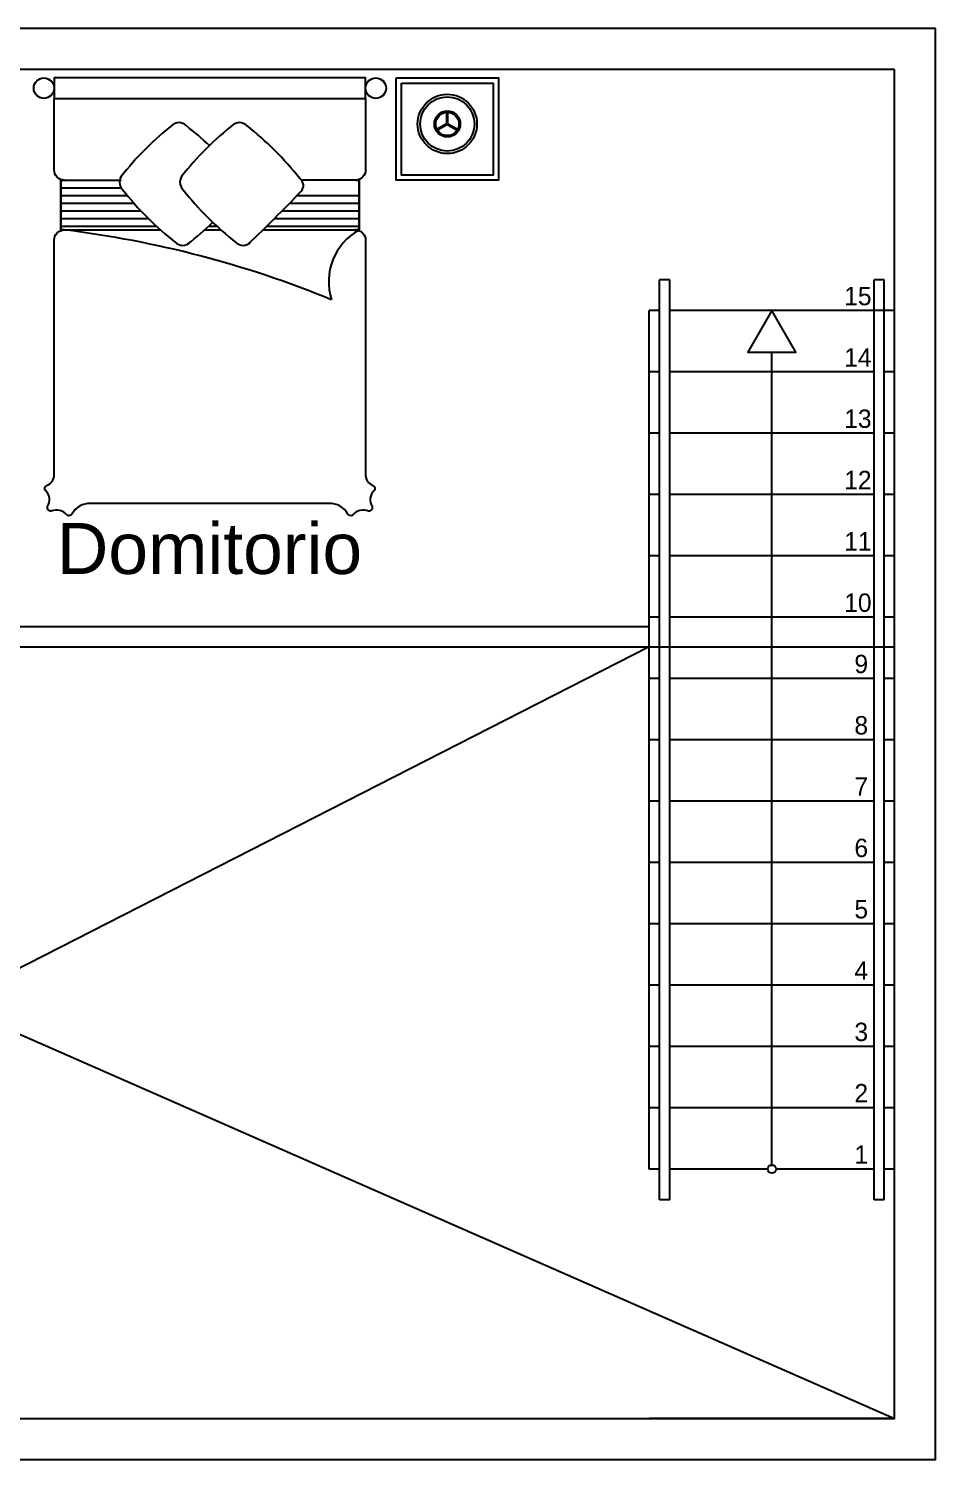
# Model space of a CAD drawing. Header units: millimetres. Extents: x 578 to 638.3, y 269.6 to 296.6.
# Drawn here: x 619.6 to 624.04, y 285.35 to 292.35 of the extents above; entities that cross this region are included whole.
import ezdxf

# ---------------------------------------------------------------- set-up
doc = ezdxf.new("R2010")
doc.units = ezdxf.units.MM
for name, color, linetype in [('Cotas', 2, 'Continuous'), ('E-LAMP', 181, 'Continuous'), ('FURNITURE', 161, 'Continuous'), ('FURNITURE2', 5, 'Continuous')]:
    doc.layers.add(name, color=color, linetype=linetype)
doc.styles.add('HELVECONDENSE', font='arial.ttf')

# ---------------------------------------------------------------- blocks, each defined once
blk = doc.blocks.new('A$C5D8408C8')
at = {"layer": 'E-LAMP', "color": 183}
for p, q in [((0.1438, 0.1477), (0.0888, 0.1159)), ((0.1466, 0.1428), (0.0917, 0.111)), ((0.1424, 0.1452), (0.1424, 0.2087)), ((0.1438, 0.1428), (0.1988, 0.111)), ((0.1466, 0.1477), (0.2016, 0.1159)), ((0.1481, 0.1452), (0.1481, 0.2087))]:
    blk.add_line(p, q, dxfattribs=at)
at = {"layer": 'E-LAMP', "color": 185}
for radius in [0.1452, 0.0569]:
    blk.add_circle((0.1452, 0.1452), radius, dxfattribs=at)
at = {"layer": 'E-LAMP'}
blk.add_circle((0.1452, 0.1452), 0.1327, dxfattribs=at)
at = {"layer": 'E-LAMP', "color": 184}
blk.add_circle((0.1452, 0.1452), 0.0635, dxfattribs=at)

msp = doc.modelspace()

# ---------------------------------------------------------------- linework, layer by layer
for p, q in [((622.7384, 291.1238), (622.6884, 291.1238)), ((622.6884, 286.6238), (622.6884, 291.1238)), ((622.7384, 286.6238), (622.7384, 291.1238)), ((623.7884, 291.1238), (623.7384, 291.1238)), ((623.7384, 286.6238), (623.7384, 291.1238)), ((623.7884, 286.6238), (623.7884, 291.1238)), ((622.6884, 290.9738), (622.6384, 290.9738)), ((622.6384, 286.7738), (622.6384, 290.9738)), ((623.8384, 290.9738), (622.7384, 290.9738)), ((623.8384, 286.7738), (623.8384, 290.9738)), ((623.2384, 286.7939), (623.2384, 290.7701)), ((622.6884, 290.6738), (622.6384, 290.6738)), ((623.7384, 290.6738), (622.7384, 290.6738)), ((623.8384, 290.6738), (623.7884, 290.6738)), ((622.6884, 290.3738), (622.6384, 290.3738)), ((623.7384, 290.3738), (622.7384, 290.3738)), ((623.8384, 290.3738), (623.7884, 290.3738)), ((622.6884, 290.0738), (622.6384, 290.0738)), ((623.7384, 290.0738), (622.7384, 290.0738)), ((623.8384, 290.0738), (623.7884, 290.0738)), ((622.6884, 289.7738), (622.6384, 289.7738)), ((623.7384, 289.7738), (622.7384, 289.7738)), ((623.8384, 289.7738), (623.7884, 289.7738)), ((623.8384, 289.3293), (623.8384, 289.6293)), ((622.6884, 289.4738), (622.6384, 289.4738)), ((623.7384, 289.4738), (622.7384, 289.4738)), ((623.8384, 289.4738), (623.7884, 289.4738)), ((617.6867, 289.4293), (622.6384, 289.4293)), ((615.2384, 289.3293), (622.638, 289.3293)), ((622.6384, 289.3293), (615.2384, 285.5536)), ((615.2384, 289.3293), (623.8384, 285.5536)), ((622.638, 289.3293), (623.8384, 289.3293)), ((622.6884, 289.1738), (622.6384, 289.1738)), ((623.7384, 289.1738), (622.7384, 289.1738)), ((623.8384, 289.1738), (623.7884, 289.1738)), ((622.6884, 288.8738), (622.6384, 288.8738)), ((623.7384, 288.8738), (622.7384, 288.8738)), ((623.8384, 288.8738), (623.7884, 288.8738)), ((622.6884, 288.5738), (622.6384, 288.5738)), ((623.7384, 288.5738), (622.7384, 288.5738)), ((623.8384, 288.5738), (623.7884, 288.5738)), ((622.6884, 288.2738), (622.6384, 288.2738)), ((623.7384, 288.2738), (622.7384, 288.2738)), ((623.8384, 288.2738), (623.7884, 288.2738)), ((622.6884, 287.9738), (622.6384, 287.9738)), ((623.7384, 287.9738), (622.7384, 287.9738)), ((623.8384, 287.9738), (623.7884, 287.9738)), ((622.6884, 287.6738), (622.6384, 287.6738)), ((623.7384, 287.6738), (622.7384, 287.6738)), ((623.8384, 287.6738), (623.7884, 287.6738)), ((622.6884, 287.3738), (622.6384, 287.3738)), ((623.7384, 287.3738), (622.7384, 287.3738)), ((623.8384, 287.3738), (623.7884, 287.3738)), ((622.6884, 287.0738), (622.6384, 287.0738)), ((623.7384, 287.0738), (622.7384, 287.0738)), ((623.8384, 287.0738), (623.7884, 287.0738)), ((622.6884, 286.7738), (622.6384, 286.7738)), ((623.2183, 286.7738), (622.7384, 286.7738)), ((623.7384, 286.7738), (623.2586, 286.7738)), ((623.8384, 286.7738), (623.7884, 286.7738)), ((622.7384, 286.6238), (622.6884, 286.6238)), ((623.7884, 286.6238), (623.7384, 286.6238)), ((623.8384, 285.5536), (622.6384, 285.5536))]:
    msp.add_line(p, q)
for points in [[(624.0384, 292.3536), (615.0384, 292.3536), (615.0384, 285.3536), (624.0384, 285.3536)], [(623.8384, 292.1536), (615.2384, 292.1536), (615.2384, 285.5536), (623.8384, 285.5536)], [(623.2384, 290.9738), (623.1208, 290.7701), (623.356, 290.7701)]]:
    msp.add_lwpolyline(points, close=True)
msp.add_circle((623.2384, 286.7738), 0.0201)
at = {"layer": 'FURNITURE', "color": 3}
msp.add_lwpolyline([(621.25, 292.0122), (621.25, 292.1122), (619.726, 292.1122), (619.726, 292.0122)], close=True, dxfattribs=at)
at = {"layer": 'FURNITURE'}
msp.add_lwpolyline([(621.4, 292.1122), (621.9, 292.1122), (621.9, 291.6122), (621.4, 291.6122)], close=True, dxfattribs=at)
msp.add_lwpolyline([(620.75, 290.031), (619.9032, 290.031, 0.278568), (619.8127, 289.978, -0.383836), (619.7893, 289.9729, 0.35941), (619.7116, 289.992, -0.519883), (619.6939, 290.0152, 0.371651), (619.6835, 290.0931, -0.422922), (619.6891, 290.118, 0.323796), (619.726, 290.1687), (619.726, 291.3188, -0.414214), (619.776, 291.3688), (619.7581, 291.3688), (619.7581, 291.6122), (619.776, 291.6122, -0.414214), (619.726, 291.6622), (619.726, 292.0122), (620.75, 292.0122), (621.25, 292.0122), (621.25, 291.6622, -0.414214), (621.2, 291.6122), (621.2179, 291.6122), (621.2179, 291.3688), (621.2, 291.3688, -0.414214), (621.25, 291.3188), (621.25, 290.1687, 0.323796), (621.2869, 290.118, -0.422922), (621.2926, 290.0931, 0.371651), (621.2821, 290.0152, -0.519883), (621.2644, 289.992, 0.35941), (621.1867, 289.9729, -0.383836), (621.1634, 289.978, 0.278568), (621.0728, 290.031)], format="xyb", close=True, dxfattribs=at)
at = {"layer": 'FURNITURE', "color": 3}
for centre in [(619.676, 292.0622), (621.3, 292.0622)]:
    msp.add_circle(centre, 0.05, dxfattribs=at)
at = {"layer": 'FURNITURE2'}
for p, q in [((619.7581, 291.6122), (620.0543, 291.6122)), ((619.7581, 291.5747), (620.0543, 291.5747)), ((619.7581, 291.5372), (620.0844, 291.5372)), ((619.7581, 291.4997), (620.1163, 291.4997)), ((620.8784, 291.4997), (621.2179, 291.4997)), ((620.9149, 291.5372), (621.2179, 291.5372)), ((619.7581, 291.4622), (620.1503, 291.4622)), ((619.7581, 291.4247), (620.1869, 291.4247)), ((620.8041, 291.4247), (621.2179, 291.4247)), ((620.8415, 291.4622), (621.2179, 291.4622)), ((619.7581, 291.3872), (620.2261, 291.3872)), ((620.4824, 291.3872), (620.5219, 291.3872)), ((620.7663, 291.3872), (621.2179, 291.3872))]:
    msp.add_line(p, q, dxfattribs=at)
msp.add_lwpolyline([(621.425, 292.0872), (621.875, 292.0872), (621.875, 291.6372), (621.425, 291.6372)], close=True, dxfattribs=at)
for points in [[(619.7581, 291.6155), (619.7581, 291.3688), (620.2465, 291.3688)], [(620.7474, 291.3688), (621.2179, 291.3688), (621.2179, 291.6122), (620.936, 291.6122)], [(620.4623, 291.3688), (620.5423, 291.3688)]]:
    msp.add_lwpolyline(points, dxfattribs=at)
for centre, radius, start, end in [((621.2277, 290.7118), 1.4903, 127.93096, 142.06904), ((620.3371, 291.8436), 0.05, 45, 135), ((621.5235, 290.7118), 1.4903, 127.93096, 142.06904), ((619.4564, 290.7035), 1.4903, 46.31999, 52.06904), ((620.6329, 291.8436), 0.05, 45, 135), ((619.7522, 290.7035), 1.4903, 37.93096, 52.06904), ((620.0959, 291.6024), 0.05, 135, 225), ((620.3917, 291.6024), 0.05, 135, 225), ((621.236, 292.4831), 1.4903, 217.93096, 232.06904), ((621.5318, 292.4831), 1.4903, 217.93096, 232.06904), ((615.1801, 297.0698), 7.9685, 313.60686, 316.23263), ((620.9056, 291.5858), 0.0403, 315.9674, 56.83369), ((619.1659, 286.3686), 5.0373, 67.62438, 83.04264), ((619.4641, 292.4754), 1.4903, 307.93096, 314.14101), ((621.3605, 291.1152), 0.2909, 119.35788, 197.73049), ((620.3553, 291.343), 0.05, 225, 315), ((620.6511, 291.343), 0.05, 225, 315)]:
    msp.add_arc(centre, radius, start, end, dxfattribs=at)

# ---------------------------------------------------------------- block references
at = {"layer": 'E-LAMP', "ltscale": 0.5}
msp.add_blockref('A$C5D8408C8', (621.5048, 291.742), dxfattribs=at)

# ---------------------------------------------------------------- texts
at = {"layer": 'Cotas', "char_height": 0.09, "attachment_point": 1}
for s, insert in [('15', (623.5922, 291.0902)), ('14', (623.5922, 290.7902)), ('13', (623.5922, 290.4902)), ('12', (623.5922, 290.1902)), ('11', (623.5922, 289.8902)), ('10', (623.5922, 289.5902)), ('9', (623.6422, 289.2902)), ('8', (623.6422, 288.9902)), ('7', (623.6422, 288.6902)), ('6', (623.6422, 288.3902)), ('5', (623.6422, 288.0902)), ('4', (623.6422, 287.7902)), ('3', (623.6422, 287.4902)), ('2', (623.6422, 287.1902)), ('1', (623.6422, 286.8902))]:
    msp.add_mtext_dynamic_manual_height_columns(s, width=0.243945, gutter_width=12.5, heights=[0], dxfattribs=dict(at, insert=insert))
at = {"layer": 'Cotas', "insert": (619.7389, 289.9354), "char_height": 0.25, "attachment_point": 1, "style": 'HELVECONDENSE'}
msp.add_mtext_dynamic_manual_height_columns('Domitorio', width=1.653798, gutter_width=12.5, heights=[0], dxfattribs=at)

doc.saveas('drawing.dxf')
